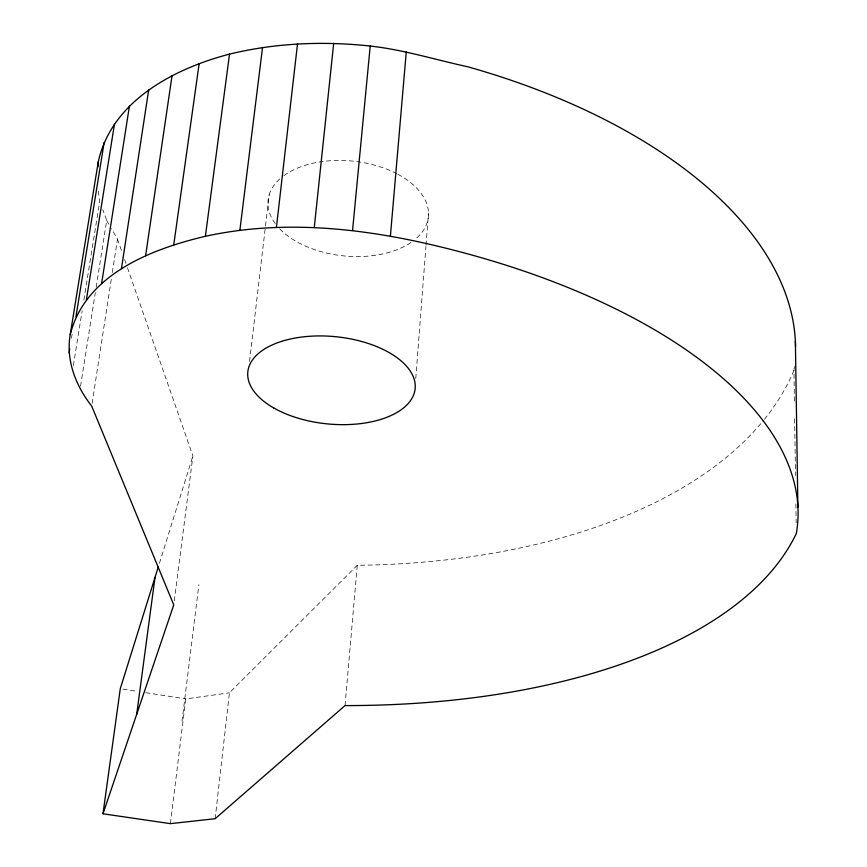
<?xml version="1.0" encoding="UTF-8"?>
<svg xmlns="http://www.w3.org/2000/svg" width="867" height="867" viewBox="0 0 867 867"><rect width="100%" height="100%" fill="white"/><g stroke="black" fill="none" stroke-linecap="round" stroke-linejoin="round"><path stroke-width="0.65" stroke-dasharray="4.33 3.25" d="M415.759 378.554L425.925 246.607M426.033 245.263L428.515 212.946M345.033 705.586L357.269 565.284A547.034 302.594 7.2 0 0 763.285 420.701M215.146 818.708L229.43 692.82L357.269 565.284M249.533 361.506L269.171 194.793M182.016 721.268L198.879 584.661M170.387 823.65L185.755 698.9L229.43 692.82M174.278 600.885L192.907 455.988L126.365 264.641M92.108 403.426L111.507 277.873M112.331 272.531L117.489 239.129L111.42 228.639M80.544 386.151L95.316 292.623M96.161 287.28L106.706 220.467L102.794 209.597M73.348 365.614L82.148 310.798M83.861 300.101L99.748 201.144L98.209 190.642M71.473 338.184L72.124 334.207M159.441 563.247L192.907 455.988M122.951 689.135L137.647 691.422M145.667 692.668L185.755 698.9M106.706 220.467L110.748 227.468M117.489 239.129L122.366 253.164M124.588 259.547L125.921 263.373M794.465 366.481A504.8 271.1 6.5 0 1 793.934 370.35L794.389 401.367M794.649 418.902L795.472 475.539M795.884 503.857L796.166 522.736M397.823 174.256A80.588 47.598 5.9 0 1 415.098 239.422M411.023 242.467A80.588 47.598 5.9 0 1 279.25 228.379M275.218 223.556A80.588 47.598 5.9 0 1 282.837 176.413M283.899 175.622A80.588 47.598 5.9 0 1 396.674 173.649M793.934 370.35A547.034 302.594 7.2 0 1 764.12 419.682"/><path stroke-width="1.3" d="M70.205 334.619C85.302 274.676 151.096 249.057 205.381 236.301C288.288 218.105 373.829 229.43 455.002 250.509A525.109 247.875 6.2 0 1 796.329 533.519A569.847 277.473 6.8 0 1 345.033 705.586L215.146 818.708L170.387 823.65L102.989 813.788L173.758 604.906L91.696 406.092C75.895 386.032 65.751 360.401 70.205 334.619L98.285 161.739C111.767 100.94 174.039 68.591 229.527 54.122C275.489 42.916 323.272 40.966 370.22 46.038C403.415 49.712 435.277 59.725 467.801 66.792A504.8 271.1 6.5 0 1 795.548 346.724M97.906 166.995L98.285 161.739M390.41 235.987L406.276 51.847M352.576 230.221L370.22 46.038M314.288 227.349L333.687 43.35M276.41 227.436L297.522 43.838M239.845 230.459L262.549 47.468M136.704 714.3L154.998 577.455M205.381 236.301L229.527 54.122M102.989 813.788L120.275 688.712L158.227 567.126M173.758 244.797L199.161 63.594M145.613 255.689L172.056 75.624M121.445 268.683L148.69 89.886M101.634 283.433L129.443 106.023M86.429 299.581L114.552 123.634M69.111 352.804L69.75 348.816M75.949 316.769L104.159 142.34M795.386 341.381L797.889 507.065M273.744 407.956A84.088 43.794 5.7 0 0 412.93 396.501A84.088 43.794 5.7 0 0 307.774 336.418A84.088 43.794 5.7 0 0 273.744 407.956"/></g></svg>
